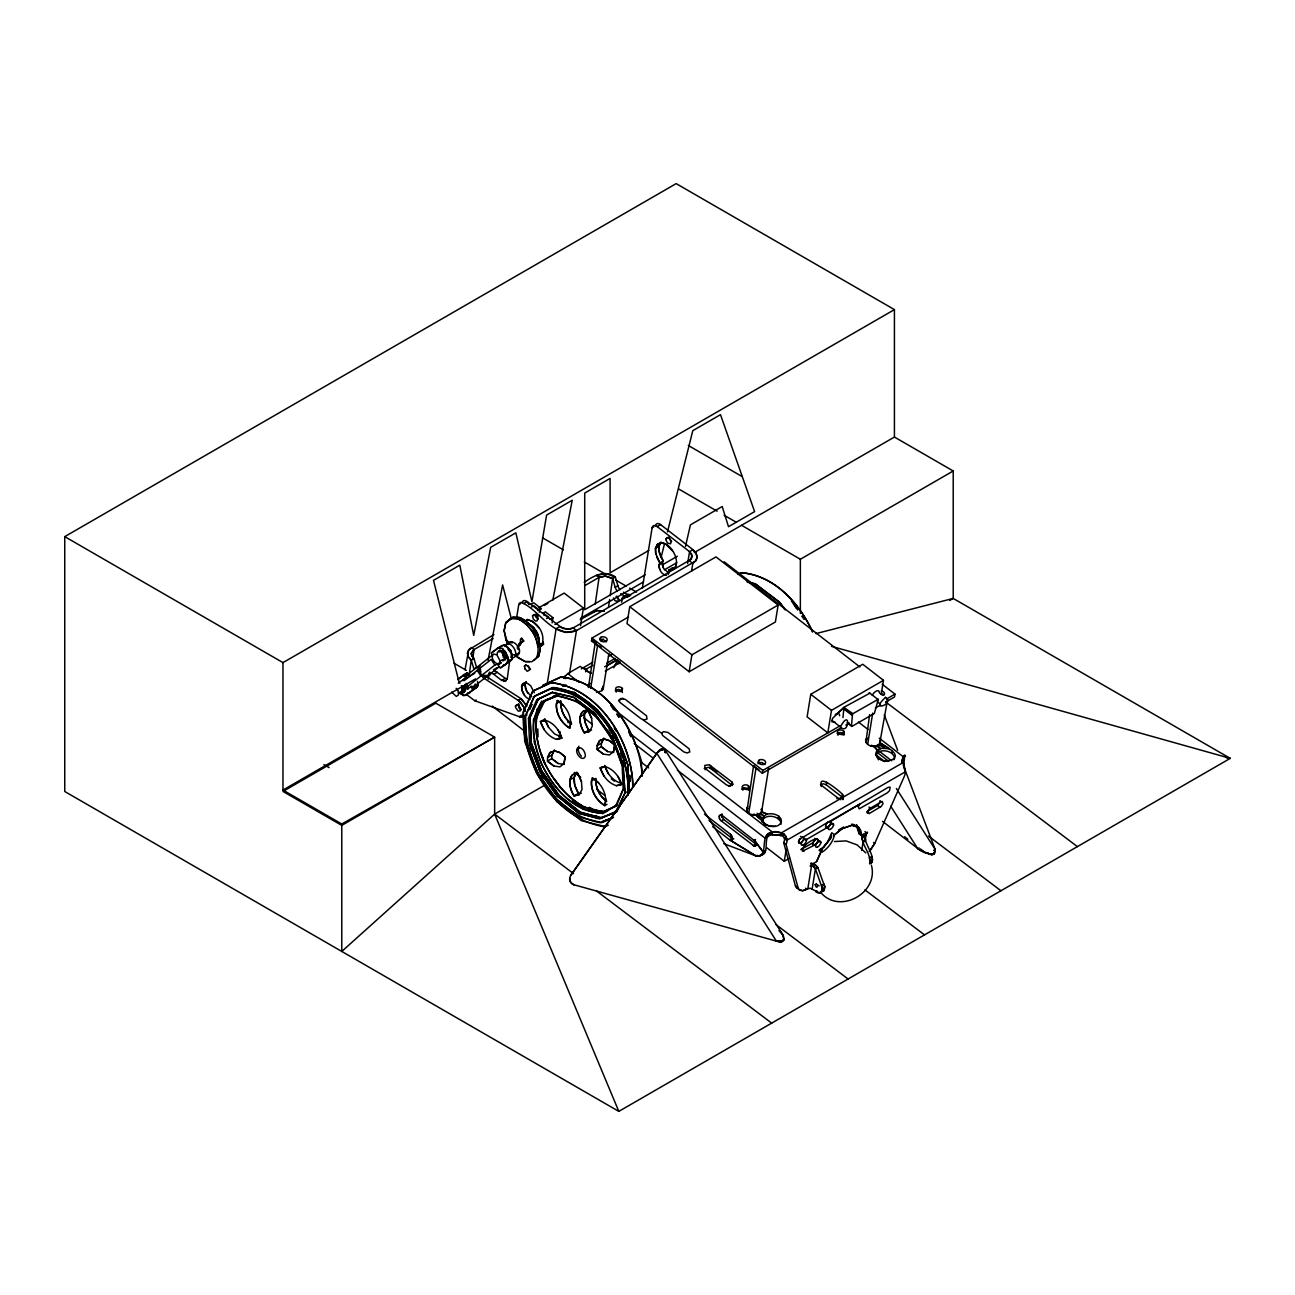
<?xml version="1.0" encoding="UTF-8"?>
<svg xmlns="http://www.w3.org/2000/svg" width="1295" height="1295" viewBox="0 0 1295 1295"><rect width="100%" height="100%" fill="white"/><g stroke="black" fill="none" stroke-linecap="round" stroke-linejoin="round"><path stroke-width="1.5" d="M818.375 892.903L821.273 892.19L822.228 888.111L821.418 892.012L819.897 893L810.022 888.16L802.722 890.717L798.513 889.26L786.097 844.486C790.581 835.048 778.214 829.318 770.557 832.556C759.097 835.825 769.57 858.31 755.972 855.93L723.856 843.676M823.895 890.588L824.688 886.686L823.895 890.588L822.082 891.559M902.761 763.176C898.293 758.789 909.657 755.098 903.748 755.665C900.592 762.447 907.665 769.149 904.396 776.191L874.74 843.433L869.916 850.944M467.851 686.253L480.85 676.055L486.985 676.346L474.002 686.544L471.089 686.399L467.819 688.972L467.851 686.253L466.07 683.404M677.398 770.201L765.264 838.27L767.676 834.207L772.516 832.183A19.619 13.079 9.2 0 1 781.128 832.993L785.515 835.858L786.777 840.293L905.075 771.982L903.149 762.545L903.214 756.733L904.719 755.082L903.667 767.158M570.82 721.412L569.784 728.162C560.638 722.804 554.066 711.036 557.255 700.514C566.546 705.824 572.778 717.608 569.784 728.162C561.302 723.128 555.733 713.399 556.348 703.476L560.67 700.984C560.379 709.725 564.361 718.871 571.645 723.905M605.882 798.821L604.846 805.571C595.7 800.213 589.128 788.445 592.317 777.923C601.608 783.232 607.841 795.017 604.846 805.571C596.364 800.537 590.795 790.824 591.394 780.885L593.563 779.639M872.102 862.162C874.093 852.79 863.975 844.664 865.351 835.34M581.455 781.581L577.764 773.342L572.519 774.669C567.372 781.047 570.302 789.659 574.122 795.891L579.351 794.58L582.038 789.351L581.455 781.581L577.764 773.342C565.98 773.164 569.622 789.74 574.122 795.891L579.351 794.58M574.122 795.891L578.444 793.398L574.753 785.159L574.171 777.389L576.858 772.16C571.435 778.182 574.818 787.311 578.444 793.398L581.309 793.268M591.685 718.434L587.995 710.194L582.75 711.522C577.586 717.899 580.516 726.511 584.336 732.743L589.581 731.432L592.252 726.204L591.685 718.434L587.995 710.194C576.21 710.016 579.836 726.592 584.336 732.743L589.581 731.432M584.336 732.743L588.675 730.25L584.984 722.011L584.401 714.241L587.072 709.012C581.649 715.034 585.032 724.164 588.675 730.25L591.54 730.121M842.948 717.592L844 707.248L869.884 693.181M851.43 726.026L852.547 713.869L878.334 699.219L874.352 713.448L851.867 726.43L847.157 722.723M618.832 746.147L618.978 742.472L618.411 745.807M902.761 758.886L902.68 758.433M668.139 574.608L668.867 569.994C684.828 569.217 672.51 541.909 660.838 542.832L657.326 544.418L655.513 548.416L655.772 554.033M660.903 542.378C656.63 548.06 659.673 555.749 663.25 561.026L662.376 562.953L663.59 568.57L669.029 573.199M821.888 891.64L823.733 890.766L824.672 886.541L817.873 867.488L813.616 863.765L811.123 863.263M461.522 685.832L463.335 692.064L462.461 693.343L460.34 693.375M458.025 690.688L458.559 694.848L456.342 696.402L451.615 692.097M504.694 651.612L505.066 653.311L505.212 651.725M798.659 841.216L799.161 840.002M492.569 656.597L491.372 652.971L497.879 647.872L502.25 648.471L505.681 652.291C503.447 657.731 506.604 655.416 503.447 651.919M537.295 633.125L539.141 639.439L538.591 644.182C540.663 635.829 534.997 626.505 527.308 623.105M541.245 645.039L541.359 644.068L539.788 645.039L543.77 644.068M509.793 651.013L508.352 649.345L510.392 652.308M934.181 852.175L933.533 854.231L931.882 854.732L926.119 852.709M505.018 654.202L502.8 655.529M616.517 662.231L614.672 665.662M800.731 842.818L798.853 842.996L798.626 841.264M465.034 669.774L468.741 649.831L493.978 634.534M469.373 673.465L471.283 660.159L468.191 656.597L467.495 652.664M472.675 659.09L474.051 649.572L493.152 638.548M595.231 604.02L599.067 577.392L604.927 576.048L612.648 578.541L615.206 587.315A6.135 3.545 60 0 0 617.424 591.248M608.52 607.08L609.621 599.472M610.172 595.668L612.648 578.541L615.335 577.003L617.893 585.761A6.135 3.545 60 0 0 620.111 589.694M799.501 839.403L828.703 821.694C832.75 820.107 830.144 826.841 827.813 827.181L805.798 839.888M817.971 839.435L817.274 842.656L815.073 844.842L802.398 851.252C800.245 845.667 819.007 834.757 818.068 840.73M782.973 939.911L781.791 941.837L778.878 941.821L573.976 884.776A6.038 5.989 85.2 0 1 570.69 875.452L656.775 753.237L660.822 749.303L663.995 748.72L665.355 752.897L664.481 749.012L662.83 748.591L656.775 753.237L776.385 941.093L781.516 941.546L783.993 939.96L782.407 934.067L664.481 749.012M488.231 679.211L488.83 675.521L490.53 674.533M492.602 655.076C490.157 659.349 498.915 668.285 500.097 660.903L506.863 658.07L506.863 655.06L502.962 661.033M509.841 659.608L507.171 679.373M516.511 618.492L518.728 604.781L520.428 603.794M552.123 622.895L552.965 617.683L545.405 611.839L543.253 613.085L544.208 615.465M547.17 684.084L556.138 628.69L559.553 626.715L567.242 629.305L573.102 627.978L691.352 559.181L691.773 554.26L689.555 551.654L657.132 526.547A6.135 3.545 60 0 0 652.13 527.745L642.304 588.464M559.149 737.519L560.104 731.691M569.541 673.368L576.469 630.584L695.674 560.962L697.018 557.886L696.289 553.596L692.954 549.695L660.547 524.572A6.135 3.545 60 0 0 655.545 525.786M580.548 625.647L583.414 607.986L564.183 593.094L539.044 607.614M585.599 671.814L586.02 669.24L592.916 665.258M628.496 616.97L591.977 638.063L591.507 640.895L762.366 773.261L840.633 728.081M588.416 687.532L595.166 642.903M590.633 688.422L597.61 645.282L595.829 643.178M600.88 637.286L600.427 640.135L603.47 639.698L606.513 641.786M596.526 692.436L602.029 690.704L603.243 688.713L608.958 653.408M621.649 602.191L622.231 598.5L625.647 596.526A6.135 3.545 60 0 1 630.649 595.328L627.233 597.303A6.135 3.545 60 0 0 622.231 598.5M604.635 666.779L614.607 661.017L615.028 658.443L606.707 663.25M629.759 606.691L627.007 623.607L689.167 671.749L775.397 621.972L778.133 605.056L715.989 556.899L629.759 606.691L691.902 654.833L689.167 671.749M616.242 692.113L615.578 689.798C614.72 685.913 621.341 685.994 622.604 688.81L621.05 691.611L616.452 690.834M622.361 692.501L621.729 687.774M687.629 563.535L689.555 551.654L692.954 549.695L696.046 553.127L697.098 556.947L695.965 560.557L692.809 563.422L691.562 571.192M705.128 769.813L704.836 765.377L709.239 764.762L731.885 781.953L732.921 784.106L729.635 786.016L726.592 785.013L705.322 768.534M710.615 765.474L710.194 768.048L732.29 785.498M731.465 784.527L731.885 781.953M742.844 790.193L743.055 788.914C739.283 785.142 747.846 783.006 749.206 786.891L747.733 789.659L743.055 788.914M748.963 790.581L748.332 785.855M759.906 813.309C758.902 815.996 748.688 815.899 746.956 811.01L753.577 765.636M748.737 813.114L756.037 768.016L754.257 765.912M757.963 763.726L759.307 760.019M762.366 773.261L762.836 770.428L839.969 725.896M760.44 813.438L761.67 811.447L768.647 768.307M765.037 825.32L762.901 821.143L763.419 817.015M778.764 816.222L780.966 818.812C783.621 829.836 762.059 828.509 762.577 818.521C765.005 812.192 774.135 812.871 778.764 816.222L778.344 818.796L780.577 821.418L780.998 824.251M760.149 854.959C771.399 855.056 761.169 833.98 772.095 834.757A19.619 13.079 9.2 0 1 780.707 835.566L781.128 832.993L843.369 797.056A3.739 2.493 9.2 0 0 842.478 794.466C843.094 794.11 817.631 772.306 821.386 785.272L837.185 797.51A3.739 2.493 9.2 0 0 840.908 798.481L840.698 799.76M798.562 888.839L795.421 885.926L783.669 842.592C787.943 834.417 776.838 834.627 772.095 834.757L772.516 832.183L612.584 708.284M810.767 694.298L807.109 716.847L827.829 732.905L831.487 710.34L883.481 680.328L862.761 664.27L810.767 694.298L831.487 710.34M766.753 847.707L784.284 861.288L786.211 849.342M821.176 786.551L821.386 785.272M815.64 838.836L812.645 842.964L800.763 849.585M807.853 888.548L811.56 865.691L814.005 866.614M903.02 763.403L903.149 762.545L843.369 797.056L842.948 799.646L842.058 797.024L826.259 784.786L826.679 782.212M812.159 888.953L815.413 868.913L814.474 867.164M838.011 735.252L837.347 732.938C836.408 729.085 843.158 729.117 844.372 731.95L842.802 734.751L838.205 733.974M844 734.88L843.498 730.914M836.975 798.788L837.185 797.51M842.058 797.024L842.478 794.45M880.47 741.679L880.244 740.4L879.354 744.787C875.242 747.846 868.637 746.616 865.869 742.359L869.625 714.63M867.65 744.463L872.717 713.092M881.345 693.472L883.481 680.328M862.761 838.011L863.376 834.207M861.677 850.459L863.166 841.345L861.774 838.027L862.098 834.336C860.301 844.34 871.713 853.373 869.641 863.587M887.561 699.656L879.904 742.391M864.882 841.815L866.112 834.19L867.553 832.183L861.531 835.663L859.103 833.786C853.114 816.53 858.812 827.813 859.103 833.786M878.479 759.825L876.343 755.632L876.861 751.521M882.219 684.229L894.991 694.12L894.537 696.969L885.845 701.987M869.625 863.716L870.013 861.305M880.681 801.297L877.686 805.409L866.889 811.641L869.317 813.519L881.28 806.38L883.044 803.661L882.203 801.395L869.026 808.954L867.1 812.871L869.317 813.519M872.474 859.864L870.774 863.668L871.94 862.438M894.473 758.724L893.987 755.875L891.802 753.302L892.206 750.728L880.276 743.298M902.129 762.771L903.214 756.733L879.224 738.15M746.956 811.01L747.118 807.756M865.869 742.359L865.691 741.29M497.07 654.121C497.604 647.419 505.843 654.185 504.856 658.151M564.005 763.548L565.138 756.863L560.282 752.8L555.377 750.971L550.229 752.363L547.591 757.543L547.445 761.12L553.823 765.992L559.877 766.883L564.005 763.548L565.138 756.863L559.553 752.379L554.066 750.922L549.792 752.767L547.591 757.543L551.929 755.05L554.422 750.129M588.173 686.042L588.61 685.184M613.522 751.65L614.656 744.981L609.783 740.902L604.878 739.073L599.731 740.465L597.108 745.645L596.963 749.222L603.341 754.111L609.378 754.985L613.522 751.65L614.656 744.981L609.071 740.497L603.583 739.024L599.294 740.87L597.108 745.645L601.43 743.152L603.923 738.247M746.584 808.776L747.846 806.607M865.497 740.125L866.938 737.826M902.275 762.172L902.793 759.307M603.243 688.713L602.92 686.237M613.668 667.767L616.792 662.975L619.026 663.623M509.68 642.466C512.27 639.52 521.059 646.739 519.392 652.729L518.469 654.752L515.912 655.383L517.676 657.31L525.333 661.632L529.736 661.648M492.65 655.027L493.67 654.024L496.859 654.849L500.097 660.903M488.037 660.256L502.622 584.952L511.46 619.204M822.195 887.965L815.413 868.913L812.758 865.691M517.838 657.488L525.106 661.567L531.954 661.68L536.68 657.52C542.071 642.304 531.193 624.902 517.369 618.589L510.521 618.476L505.795 622.652L504.143 631.102L507.802 643.858M552.771 600.313L572.228 500.275L546.587 515.086L531.937 601.803L515.847 532.828L490.675 547.348L473.727 635.408L459.806 565.17L433.485 580.37L459.061 682.255L474.715 673.222M499.206 651.45L499.983 650.155M537.797 646.804C536.454 634.971 528.748 623.931 517.968 618.783L511.088 618.314L505.795 622.652L504.127 630.26L505.843 639.827L507.786 643.728M522.711 641.737C521.416 633.142 517.709 644.683 523.682 641.171M685.476 546.441L690.445 524.863L722.189 506.523L728.502 526.709L754.613 511.622L720.489 414.675L692.809 430.652L667.459 531.937M661.13 557.271L664.545 543.625M543.026 641.656C543.835 644.619 536 649.167 541.65 645.137C546.118 635.1 538.024 621.535 527.437 619.852L525.98 620.515M618.945 700.255L619.981 702.408L641.252 718.887L644.295 719.89L647.031 719L646.545 715.844L625.275 699.365L620.677 698.588L619.075 701.097M619.091 700.012L621.843 698.41M732.792 784.365L730.024 785.952M798.578 841.685L799.808 839.014M843.514 707.879L852.061 714.5M818.035 840.941L817.566 842.09M830.775 823.28L830.305 824.429M499.676 650.381C496.924 650.851 504.84 651.612 503.593 650.835M834.967 722.141L831.973 721.865L832.556 718.353L843.644 707.653M840.423 726.948C850.88 707.135 849.18 736.094 840.423 726.948L831.876 720.344M885.472 697.341C895.379 704.156 868.314 712.914 885.602 697.325M505.422 655.076L505.633 656.63L502.881 655.707M461.829 692.161L464.047 692.372L464.436 688.649L465.779 687.256L463.998 689.571M816.562 861.628L821.807 850.054L816.562 861.628L810.54 865.109L810.33 866.404L811.56 865.691M502.492 651.142L502.411 652.842L504.84 653.943M676.443 564.636L675.051 568.116L672.413 569.978L668.867 569.994L672.283 568.019L675.472 568.019L672.283 568.019M521.383 709.709L518.842 707.442L518.55 703.638L519.36 708.155M815.219 884.647C819.444 882.332 816.886 891.51 815.219 884.647L816.449 883.935M617.051 804.357L615.416 806.461L600.313 813.309C557.837 807.206 531.436 760.246 533.491 719.858L542.395 701.647L557.789 695.868L577.117 701.372L596.671 717.106L612.713 740.044L622.167 765.766L623.186 789.351L616.873 804.794L604.684 812.661C574.689 814.911 553.645 787.603 541.245 763.629C533.475 744.253 528.344 721.185 541.261 702.748L556.381 695.917C591.54 699.834 613.118 734.022 622.069 765.361L622.086 765.555M754.386 846.266L721.266 820.884C718.482 819.573 718.288 812.855 722.157 815.381L755.195 841.248M756.847 844.842L723.727 819.46L721.639 816.06L721.946 813.778M934.213 852.563L933.501 854.263L931.429 854.716L920.292 850.426L882.559 821.386M515.491 706.115L516.737 704.707L519.02 705.824L520.558 708.624L520.202 710.987L518.178 711.117L515.572 707.491L515.491 706.115L518.178 704.561M504.354 651.255L504.386 652.34M761.768 854.91L763.063 851.851L765.539 850.426L764.244 853.486L759.275 856.351L755.972 855.93L729.554 839.791L712.752 826.76M612.486 818.068L600.216 822.681C552.657 814.053 523.067 761.719 525.462 715.844L534.333 696.289L551.605 688.471C600.087 695.01 630.293 749.514 627.978 795.259C630.212 754.888 608.391 715.002 573.863 694.217M531.792 704.415L529.428 709.66L531.889 704.318M556.526 795.243L539.724 771.221L529.558 743.54L528.457 718.158L536.68 699.915M617.019 811.609L600.475 817.825L579.674 811.9L558.614 794.968L541.342 770.282L531.177 742.602L530.076 717.22L538.234 699.009L552.366 692.307M576.777 749.74L577.505 748.121C581.957 745.92 585.745 752.46 585.324 756.361C582.62 762.415 575.563 753.836 576.777 749.74L578.946 748.494M508.708 644.457L510.699 641.931M527.324 619.479L526.952 620.532L527.502 619.398M511.282 656.29L511.072 650.754L507.332 647.306M532.536 615.886L533.848 614.51L536.098 615.675L537.603 618.508L537.215 620.839L535.288 620.985L533.216 618.864L532.536 615.886L534.236 614.898M525.074 669.159L524.394 666.18L525.786 664.804L528.927 667.33L529.525 670.146L527.162 671.279L524.783 668.43M530.124 699.3C524.588 698.021 521.432 691.514 521.642 686.204L522.759 683.76L524.912 682.789L527.696 683.469L530.675 685.816L534.301 692.712M531.824 696.904L526.612 691.4L525.058 684.229L526.175 681.785M537.733 772.629L526.741 743.249L525.462 715.844L534.268 696.435L552.593 687.58L574.381 692.453L596.93 709.271L615.918 734.783L627.67 764.115L629.483 792.394L627.686 764.584M535.887 695.512L553.24 687.532C593.418 691.999 618.087 731.076 628.318 766.899M581.034 812.629L559.553 795.988L541.796 771.14L531.274 743.039L530.076 717.22L538.493 698.895M541.682 701.226L538.461 708.333L538.639 712.25L538.461 708.333L541.844 701.437M607.404 811.091C577.408 813.341 556.364 786.033 543.965 762.059C536.179 742.683 531.047 719.615 543.965 701.194L544.062 702.214M665.954 538.866L667.249 537.49L669.499 538.655L671.02 541.488L670.632 543.803L667.572 543.107L666.002 540.225L665.954 538.866L669.353 536.891M615.416 806.461L623.186 789.351M622.717 763.354L624.983 792.945L616.63 811.35L614.72 812.807M554.114 750.258L551.929 755.05L551.783 758.611L558.161 763.5L564.199 764.39M603.632 738.36L601.43 743.152L601.301 746.713L607.663 751.602L613.717 752.492M465.633 677.738L466.864 675.197L479.846 664.999L477.272 670.373L464.29 680.571L462.364 680.312L465.633 677.738L463.4 675.164L457.799 679.341M499.498 666.536L487.94 675.601L481.805 675.294L478.227 669.612L480.801 664.238L492.343 655.173M474.002 686.544L475.216 684.003L476.155 685.492A1.845 0.923 59.8 0 1 476.414 687.613L465.779 695.124L463.82 695.577L459.838 693.035L463.61 695.528L465.779 695.124L476.414 687.613M487.94 675.601L489.656 672.024M666.439 575.385C661.664 574.77 658.766 569.363 658.961 564.928L659.851 563.001L655.578 553.03L655.513 548.416L657.585 544.159L661.178 542.815L665.679 544.094L672.429 550.877M656.678 557.093L659.851 563.001L663.25 561.026L658.993 551.055L658.912 546.441L661 542.184M524.588 695.302L521.885 689.976L521.642 686.204L522.921 683.598L526.563 683.193M528.004 693.343L525.301 688.017L525.058 684.229L526.272 681.737M582.119 805.846C552.9 787.376 534.058 753.042 536.195 718.304L545.114 700.077M623.785 767.126L613.263 739.008L594.551 713.286L612.098 736.887L623.17 764.503L624.983 792.945L615.4 812.548L598.84 818.764L578.039 812.839L556.64 795.357L579.415 813.568L600.362 818.715L617.424 810.783M617.861 809.877L622.231 800.941M830.807 823.07L830.273 821.338L828.169 822.034A3.739 1.764 -52.2 0 0 825.611 825.967A3.739 1.764 -52.2 0 0 827.295 827.44L829.269 825.919M503.982 652.567L504.856 650.964L502.395 651.045M615.319 690.656L618.346 689.345L621.325 690.348M661.615 733.326L663.412 731.626L667.945 732.42L689.215 748.898L689.749 752.006L687.095 752.962L683.922 751.958L662.651 735.479L661.632 733.278L642.741 719.631M704.205 768.356L708.834 767.336L714.953 770.622M761.67 811.447L761.347 808.97L761.541 810.201M876.456 754.095C879.807 749.319 887.48 750.242 891.802 753.302M893.922 759.776L894.456 758.805M827.311 842.527L831.762 832.717L834.466 834.806A15.313 7.236 -52.2 0 1 821.807 852.337L819.104 850.248L823.393 846.995L830.84 838.156M741.614 789.286L743.395 787.619L747.927 788.428M762.998 819.589L762.35 822.293L762.156 821.095C764.633 814.749 773.665 815.397 778.344 818.796L777.534 818.003L781.516 821.079L780.577 821.418M817.469 842.268L816.595 843.498M830.208 824.624L829.334 825.838M872.296 695.399C872.911 692.776 879.37 687.694 879.434 692.89L882.283 695.091M462.882 690.721L465.86 688.179M518.259 647.176L521.61 642.126L517.935 646.529M517.174 647.176L517.773 646.302M859.961 803.887L858.213 806.655L859.184 808.841L887.35 792.815L889.552 790.63L890.183 787.198L888.24 787.311L830.435 821.499M820.415 849.261L822.276 849.051L827.116 842.721M823.895 846.962L830.629 838.334M464.257 689.118L465.714 687.289L464.436 688.649M505.811 656.16L505.422 659.883L502.881 659.9M786.68 838.755L786.745 839.775M785.838 836.457L786.34 837.493M782.925 940.461L781.84 941.821L776.385 941.093L782.633 941.206L784.139 939.603L783.297 935.411L780.027 931.396M503.318 651.871L502.039 652.631L503.852 651.547M869.155 851.592L874.74 843.433L873.526 842.495M843.887 707.378L852.855 713.642M711.376 766.737L710.194 768.048L717.058 771.885M463.043 685.735L464.128 687.791L461.975 689.863M565.543 675.456L563.552 678.143L567.793 673.578L580.209 666.423L590.811 673.287M816.53 843.579L815.397 844.583M837.315 733.391L840.099 732.484L843.077 733.488M820.48 784.689L823.28 783.783L826.259 784.786M474.051 649.572L471.202 653.846L473.97 658.605L476.544 667.378L473.857 668.916L471.283 660.159L468.418 657.018L467.43 653.538L468.482 650.203L471.396 647.565L474.051 649.572L471.25 653.23L471.752 656.047L473.97 658.605L471.283 660.159M545.017 785.013L494.641 814.102L341.783 951.436L341.783 824.009L282.974 790.063L282.974 662.619L894.424 309.618L894.424 437.046L694.298 552.577M508.919 620.483L512.48 617.359L519.327 617.472C531.646 622.782 539.335 635.667 540.306 648.779M533.912 660.547L538.639 656.387L540.306 648.908L538.639 656.387L536.68 657.52M843.417 708.041C828.055 722.448 839.031 708.268 839.678 715.827M660.822 749.303L658.41 751.262L570.69 875.452M866.112 834.19L865.109 837.104M508.951 620.532L513.047 617.181L519.91 617.666C530.529 622.846 538.72 633.741 539.756 645.687M662.522 749.692L659.981 749.951L656.775 753.237M541.116 646.075L542.411 645.039M833.349 835.712L842.3 828.606L851.673 825.255L858.504 827.116L860.803 830.645L861.531 835.663L859.135 827.764L852.223 825.223L842.3 828.606L833.624 835.388M466.864 675.197L469.761 675.342L467.123 672.866L457.88 679.567M478.227 669.612L491.21 659.414L494.787 665.096L501.294 662.684L498.025 665.258L498.964 666.747A1.845 0.923 59.8 0 0 500.663 667.734L511.282 660.223L512.334 658.313C512.61 652.68 509.162 646.901 503.933 645.023L497.879 647.872L500.631 647.791M481.805 675.294L494.787 665.096M500.663 667.734L511.282 660.223L512.367 658.07L511.541 653.279M499.125 651.838L500.55 650.43M933.646 850.41L935.152 849.423L903.327 765.264M500.955 650.398L501.116 651.595L502.751 650.511M505.584 680.992L501.683 680.409L493.832 674.323A6.135 3.545 60 0 0 488.83 675.521M464.759 687.111L463.124 688.147L462.396 687.224L463.885 686.997M504.629 653.587L503.059 654.59L502.411 653.052L504.403 653.247M765.458 837.735L767.919 836.311L765.847 836.699M491.372 652.971L502.007 645.477L504.775 645.379M462.995 675.262L467.123 672.866M464.695 676.249L468.822 673.853M472.286 690.025A1.845 0.923 59.8 0 0 472.028 687.904L476.155 685.492M816.044 633.579L953.217 598.436L1230.25 758.368L618.816 1111.385L64.75 791.504L64.75 536.632L676.184 183.615L894.424 309.618M652.13 527.745L653.846 526.774M523.73 603.567L527.13 601.608L562.645 628.415L569.978 629.095L573.102 627.978L576.469 630.584C554.956 639.422 540.242 611.726 523.73 603.567A6.135 3.545 60 0 0 518.728 604.781M657.132 526.547L660.547 524.572M530.853 604.457L533.75 602.79L541.294 608.65L537.7 610.431M531.549 606.95L533.718 605.704L539.125 609.896M505.795 622.652L507.737 621.519M544.321 605.461L547.801 603.454M584.272 582.41C592.981 576 605.17 569.492 615.335 577.003L605.898 573.588L596.412 575.385L599.067 577.392L605.882 576.097L612.648 578.541M585.178 585.421L599.067 577.392M648.795 550.472L610.091 572.811L610.091 478.422L584.709 493.071L584.709 609.718L645.234 574.77M655.513 548.416L658.912 546.441M546.49 618.541L548.659 617.278L543.253 613.085M550.084 619.35L552.965 617.683M615.206 587.315L617.893 585.761M554.908 624.433L583.414 607.986M662.085 565.041L677.35 556.235M519.392 652.729L515.701 654.849L511.93 654.865M282.974 790.063L475.508 678.904M580.532 618.265L643.534 581.892M664.545 569.768L676.799 562.694M493.427 669.774L496.891 667.767M580.241 619.658L596.817 610.609L604.166 610.981M458.673 692.906L463.448 690.154M493.832 674.323L497.248 672.348L506.572 679.292L505.956 680.814L503.755 681.348M475.556 686.625L478.017 685.217L477.515 681.348M524.394 666.18L526.094 665.193M501.683 680.409L505.082 678.434M466.346 694.395L474.763 700.741L476.107 699.964M521.642 686.204L525.058 684.229M601.981 639.649L603.227 638.937M582.556 668.155L592.9 662.182M608.423 656.306L611.871 654.315M606.481 666.067L617.31 659.819M522.095 715.131L519.408 716.685L474.763 700.741M525.462 715.844L527.081 714.905M605.267 671.118L620.24 662.473M741.566 525.301L800.359 559.246L953.217 470.991L953.217 598.436L949.737 600.443M528.457 718.158L530.076 717.22M590.293 683.355L589.306 684.019M533.491 719.858L536.195 718.304M544.24 729.83L540.468 721.606L545.762 720.409C553.807 722.966 559.472 730.25 561.836 738.15L556.542 739.364C548.497 736.79 542.832 729.522 540.468 721.606L544.807 719.113L548.578 727.337L554.438 733.828L560.865 736.855M584.029 713.351L589.031 710.453M580.063 716.75L584.401 714.241M691.902 654.833L778.133 605.056M569.849 779.898L574.171 777.389M604.037 776.158L600.265 767.935L605.558 766.737C613.603 769.295 619.269 776.579 621.632 784.479L616.339 785.693C608.294 783.119 602.628 775.851 600.265 767.935L602.434 766.689M624.983 792.945L626.602 792.006M604.846 805.571L606.999 804.324M883.53 694.411L882.445 694.347M886.573 698.992L894.991 694.12M845.845 725.071L849.326 723.063M875.404 708.009L880.616 704.998M719.097 816.109L721.574 814.684M721.266 820.884L723.727 819.46M733.812 838.917L732.015 838.351L729.554 839.791L755.972 855.93L757.203 855.218M755.471 839.516L754.224 840.228L755.325 841.378M765.264 838.27L770.671 834.644M838.723 799.193L842.203 797.186M780.707 835.566L784.122 833.591M829.836 821.305L859.864 803.985M784.284 861.288L789.529 858.261M838.48 829.998L843.725 826.971M815.413 868.913L817.873 867.488L815.397 864.801L810.88 863.328M863.166 841.345L865.627 839.921L865.157 837.897M816.886 890.944L815.64 891.656L817.728 892.789M822.228 890.07L824.688 888.645M890.717 806.202L917.734 848.646L919.029 847.885M463.254 690.947L465.617 689.976M341.783 824.009L494.641 737.13L494.641 814.102L618.816 1111.385M737.778 574.349L741.161 572.746C774.426 575.336 799.646 603.162 812.548 632.009M553.192 696.483L556.413 694.946M554.033 696.16L557.692 694.476M738.053 574.413L741.841 572.698C774.815 575.773 799.08 603.276 812.532 631.491M562.726 686.399L566.077 684.877M552.641 692.372L536.745 699.883L552.479 692.42L572.989 697.018M544.742 700.838L557.53 695.059M604.797 810.929L616.857 805.474M608.796 819.266L602.563 821.467L608.974 819.071M613.587 817.307L601.819 822.633L579.577 817.161L556.769 799.484L537.797 772.743M608.342 825.19L605.283 826.582L581.423 820.706L556.947 801.751L536.713 773.455L524.718 741.42L523.342 712.007L532.65 691.271L550.715 682.692C598.646 687.451 633.012 742.148 632.705 787.36M552.819 692.501L574.025 697.536L595.506 714.176M614.607 661.017L619.868 661.502M524.167 621.179L527.761 619.836L532.277 621.131L539.011 627.913M554.778 689.636L557.837 688.487M546.652 699.494L557.4 695.464M606.594 825.498L603.551 826.631C552.593 817.776 520.8 760.845 523.342 712.007L532.876 691.028L551.411 682.643C598.938 688.212 632.996 742.326 632.883 787.409M594.13 611.628L597.254 610.512L604.344 611.078M576.469 630.584L566.271 632.478L556.138 628.69M814.571 845.085A3.739 1.764 -52.2 0 1 812.936 843.353A3.739 1.764 -52.2 0 1 815.963 839.354L817.161 838.95M541.294 608.65L539.918 609.119L539.254 612.26M758.854 762.868L761.897 762.431L764.94 764.536M659.981 749.951L662.975 749.999M480.85 676.055L477.272 670.373L480.574 669.418M458.236 683.112L460.065 683.112M543.026 644.813L539.659 645.12M467.948 693.165L469.923 692.728L467.964 693.084M540.468 721.606L545.762 720.409M556.542 739.364L561.836 738.15L558.064 729.927M600.265 767.935L605.558 766.737M616.339 785.693L621.632 784.479L617.861 776.255M462.364 692.097L465.164 691.384L463.513 691.109M888.807 760.764C870.159 760.149 900.381 763.969 894.44 753.35L892.206 750.728M775.349 826.259L769.181 826L765.248 824.025M766.462 835.647L768.712 835.324L767.255 834.692M594.275 640.669L591.507 640.895L595.7 642.304M573.976 884.776L574.219 884.76A6.038 5.989 85.2 0 1 569.881 878.107M756.992 844.907L755.811 844.308L753.334 845.732L756.231 845.554L755.406 841.523L763.063 851.851L756.102 842.835M834.466 841.54L846.137 840.908L857.128 844.89L865.772 852.887M622.426 698.393L623.478 698.572M729.441 785.984L728.421 785.806M617.051 660.531L618.071 660.709M523.827 640.993L521.561 638.03M870.499 745.952L872.15 746.001L871.681 745.159M751.586 814.604L754.726 814.684L754.078 814.037M463.626 692.453L461.182 692.275M464.856 689.183L465.811 689.296M602.758 687.176L603.017 686.447M477.272 670.373L480.51 670.761M465.488 689.523L464.338 689.134M461.376 692.339L462.59 692.55M1226.268 757.704L1230.25 758.368L831.487 646.334M528.117 623.542L533.475 627.379L536.907 632.543M601.56 646.95L597.61 645.282M462.218 692.113L463.869 692.404M865.157 835.842L861.725 835.178L865.092 837.671M619.447 600.103L616.129 596.364M747.021 581.86L754.791 583.608L778.975 601.641L785.126 609.913M563.843 685.864L565.025 686.123M551.686 688.681L573.313 693.812M599.099 811.415L602.725 812.224M592.43 811.22L588.254 808.307M595.927 811.997L602.952 813.584M748.283 582.313L755.956 584.191L780.432 603.146L784.576 608.958M511.428 641.592L512.011 643.146M641.203 762.043L642.352 775.899M583.559 806.947L603.017 811.738M602.563 812.111L592.576 809.65L589.516 807.287M587.898 808.226L591.491 810.719M597.157 812.111L602.822 813.503M582.75 813.05L601.981 817.776M754.629 846.331L756.393 845.004L755.6 841.815M730.315 840.245L731.756 840.325L732.63 838.383L730.445 834.288L704.464 814.166M730.833 840.374L732.598 839.047L731.61 835.583M851.819 824.073L854.651 824.85M594.421 815.623L597.691 816.562M866.727 738.733L866.905 739.85M882.364 694.298L880.94 693.812M761.33 811.997L767.19 814.166L761.638 811.496M574.025 697.536L594.227 712.849M574.057 692.404L575.482 693.003M590.957 810.589L591.799 810.945M506.41 646.108L507.413 647.063M502.282 648.52L503.286 649.459M508.077 657.714L505.681 652.291M926.233 852.984L931.833 854.344L934.407 853.567L935.152 849.423L896.367 788.493M591.135 673.206L586.004 670.891L587.234 670.179L586.02 669.24A6.556 3.788 60 0 0 581.309 668.948M759.582 813.908L764.001 815.963L760.586 813.211M620.661 783.184C612.632 780.626 606.966 773.342 604.603 765.442L608.375 773.665M878.69 758.53C888.014 762.949 874.19 757.866 876.019 753.026C878.512 742.197 900.802 755.6 879.872 742.569M520.946 709.611L519.748 708.705M770.654 832.604L772.306 833.478L771.917 832.313M756.037 768.016L758.886 769.489M768.243 833.818L769.975 834.741L769.376 833.122M517.676 657.31L515.879 655.383M894.424 437.046L953.217 470.991M688.309 445.48L741.986 476.479M678.709 489.008L717.122 511.185M724.099 515.216L736.321 522.273M542.492 537.797L563.406 549.873M584.304 561.949L605.218 574.025M615.675 580.047L626.132 586.085M629.613 588.108L636.573 592.123M454.108 663.283L466.297 670.324M64.75 536.632L282.974 662.619M323.896 764.6L329.124 767.627M565.737 677.706L564.345 676.88L565.154 678.709M917.734 848.646L923.885 852.385L930.927 854.344L934.456 853.534L935.152 849.423M517.288 648.665L519.263 649.863M578.412 812.936L579.415 813.568M879.208 744.868L884.453 748.154L879.888 743.913M623.381 592.139L628.48 595.392M620.693 593.693L624.093 595.862M485.431 675.925L521.124 698.717L526.757 705.969M482.744 677.479L520.282 701.744L524.07 707.523L524.977 711.489L523.957 707.264L518.437 700.271L521.124 698.717L526.677 705.84M876.683 746.114L880.454 748.737L877.427 744.641M606.691 801.314C599.407 796.279 595.425 787.15 595.732 778.392C595.279 787.069 599.375 796.101 606.529 801.103M509.55 642.611L505.989 639.973L509 643.825M671.603 541.601L669.418 538.267M538.186 618.621L535.952 613.911M571.467 723.695C564.312 718.676 560.217 709.66 560.67 700.984M591.167 808.339L593.677 810.201M920.421 848.937L924.581 852.061M885.731 702.003L1077.391 846.622M928.483 836.068L1000.954 890.75M864.931 889.908L924.533 934.877M574.284 772.403L580.727 777.259M596.833 789.416L604.894 795.486M775.624 924.322L848.095 979.004M494.641 814.102L573.555 873.639M596.105 890.652L771.674 1023.131M607.663 751.602L601.301 746.713L596.963 749.222L603.341 754.111M558.161 763.5L551.783 758.611L547.445 761.12L553.823 765.992M724.148 561.755L859.864 666.909M869.188 692.663L878.431 699.802M877.33 701.793L880.179 704.011M692.809 563.422L689.458 560.816L692.307 556.494L689.555 551.654M843.288 708.543L851.819 715.164M858.423 722.043L868.022 729.473M847.885 722.998L852.159 726.317M877.978 750.193L891.721 760.845M876.505 751.909L888.726 761.379M875.566 754.516L884.728 761.622M841.41 732.711L843.984 734.718M879.791 800.844L881.005 801.799M877.686 805.409L880.114 807.303M868.994 807.076L870.208 808.015M904.655 836.748L907.844 839.225M864.914 831.584L867.359 833.478M830.904 822.908L833.591 824.996M591.977 638.063L762.836 770.428M825.611 825.967L828.298 828.055M535.321 616.582L538.299 618.897M818.165 840.568L820.852 842.656M812.871 843.628L815.559 845.7M803.823 838.545L806.51 840.633M803.952 844.631L805.166 845.57M798.529 841.604L801.216 843.692M801.848 849.196L804.276 851.074M746.988 808.015L748.057 808.841M784.349 838.399L786.777 840.293M567.793 673.578L578.995 682.255M783.669 842.592L786.097 844.486M629.467 733.067L656.63 754.111M819.152 885.958L818.327 885.197M634.161 743.443L652.955 758.012M530.513 669.272L527.874 665.581M805.571 888.224L806.785 889.163L802.722 890.717L799.582 890.248L795.421 885.926L797.137 888.354M583.835 717.738L591.734 723.856M640.701 761.784L648.601 767.903M709.11 820.609L732.015 838.351M611.289 778.797L614.445 781.241M492.229 706.083L525.284 731.691M573.717 801.573L576.534 803.742L572.358 800.391M578.072 804.94L582.685 808.517M814.749 838.399L815.963 839.354M800.407 836.376L801.621 837.331A3.739 1.764 -52.2 0 1 803.855 838.221A3.739 1.764 -52.2 0 1 801.378 842.365L799.242 843.191L798.546 841.847M557.255 700.514L563.616 705.5M592.317 777.923L598.678 782.908M791.358 600.864L796.409 608.261M577.991 804.907L583.786 809.585M755.972 815.024L763.03 821.402L755.212 814.701L762.577 818.521L757.106 813.26M784.122 834.53L785.013 835.356M820.544 892.223C839.128 915.031 879.127 893.113 871.389 865.189M730.445 834.288L731.4 835.307M597.205 709.628L598.29 710.68M778.926 930.603L782.407 934.067M533.977 630.94L536.243 635.278M519.683 642.352L520.962 643.745M461.489 685.881L462.477 687.418M508.158 649.086L509.243 650.754M873.753 746.519L877.443 750.469L874.967 746.373M522.128 602.806A6.135 3.545 60 0 1 527.13 601.608L529.283 604.231M456.131 688.325L457.718 690.17M615.012 728.842L617.181 731.74M609.071 729.684L611.402 732.808M804.066 618.978L802.01 616.096L804.114 619.091M616.906 596.202L618.379 598.97L618.039 601.333L614.995 600.702L613.441 597.966M616.841 714.144L619.091 717.284L617.067 714.322M527.13 601.608L529.202 604.49M614.154 727.919L616.42 731.092M557.935 796.927L540.177 772.079L529.639 743.767M541.585 775.041L543.641 777.923M794.563 605.429L797.752 610.01M610.673 705.192L613.862 709.757M554.179 778.619L561.043 788.428M541.456 774.701L543.56 777.712M518.793 643.631L519.959 645.396M471.089 686.399L472.028 687.904M465.083 684.65L467.819 688.972M722.124 817.388L721.768 816.449M719.648 818.812L719.308 817.873M537.668 615.368L538.17 616.193M548.578 727.337L544.807 719.113M533.864 630.73L536.162 635.197M480.542 670.939L481.012 672.073M663.137 567.356L662.376 562.953L658.961 564.928L659.738 569.331M613.717 735.948L614.316 737.405M623.413 760.084L624.805 763.564M567.841 721.865L568.181 722.756M884.226 714.775L897.662 750.307M781.791 833.268L783.184 834.627L783.022 833.802M641.721 762.172C630.746 723.727 604.263 681.817 561.156 677.01L542.54 685.573L560.476 677.058C606.222 681.332 640.361 732.76 642.077 775.834M630.714 736.337L628.706 730.963L630.94 736.661M623.526 760.424L624.789 763.807M620.645 753.447L622.053 757.219M541.634 754.969L544.936 763.775M530.173 747.134L531.371 750.355M623.413 760.214L624.595 763.435M541.1 753.674L544.564 763.079M507.413 655.675L508.239 660.482L507.154 662.635L508.142 658.961M461.603 688.373L461.943 689.571M831.034 835.032L831.519 837.169M872.522 859.653L871.81 856.432L869.35 857.857L870.046 861.078M503.334 657.374L503.269 657.051M517.11 655.383L517.466 657.083M534.155 741.161L534.608 743.848M879.305 743.379L879.499 744.56M601.819 688.292L602.159 690.478M824.624 886.168L824.057 883.999L821.597 885.424L822.147 887.593M629.613 775.575L629.985 781.403M537.198 715.05L536.842 709.271L537.101 715.148M629.775 775.3L630.05 781.29M537.749 728.858L538.105 736.693M800.359 559.246L800.359 613.49M881.264 690.947A3.739 2.493 9.2 0 1 884.339 692.89A3.739 2.493 9.2 0 1 883.433 695.415M581.39 756.231A7.203 4.16 60 0 1 578.914 746.179M473.565 689.183A7.657 4.419 60 0 1 472.125 690.122M505.034 646.577A7.657 4.419 60 0 1 510.845 644.748A7.657 4.419 60 0 1 515.782 653.878A7.657 4.419 60 0 1 510.78 657.18M504.791 665.322A1.845 0.923 59.8 0 1 503.512 664.902M542.896 643.502A13.792 7.964 60 0 1 540.501 644.165M494.01 671.328A6.135 3.545 60 0 1 497.248 672.348M478.017 685.217L477.256 687.062L474.698 687.92L477.094 687.256L478.017 685.217M523.827 715.471L522.727 716.669L519.408 716.685L522.403 716.799L523.827 715.471M875.517 745.693L873.429 746.389L875.517 745.693M435.832 703.185L282.974 791.439L341.783 825.384L494.641 737.13L435.832 703.185M615.012 737.681L612.907 734.751L614.898 737.729M830.289 829.383A3.739 1.764 -52.2 0 0 833.527 823.96A3.739 1.764 -52.2 0 0 829.027 826.21A3.739 1.764 -52.2 0 0 830.289 829.383M803.078 845.085A3.739 1.764 -52.2 0 0 806.477 839.694A3.739 1.764 -52.2 0 0 802.026 841.701A3.739 1.764 -52.2 0 0 803.078 845.085M817.42 847.108A3.739 1.764 -52.2 0 0 820.82 841.718A3.739 1.764 -52.2 0 0 816.384 843.725A3.739 1.764 -52.2 0 0 817.42 847.108M600.653 640.685A3.739 2.493 9.2 0 0 606.983 640.458A3.739 2.493 9.2 0 0 602.822 636.784A3.739 2.493 9.2 0 0 600.653 640.685M759.08 763.419A3.739 2.493 9.2 0 0 765.41 763.192A3.739 2.493 9.2 0 0 761.25 759.517A3.739 2.493 9.2 0 0 759.08 763.419"/></g></svg>
